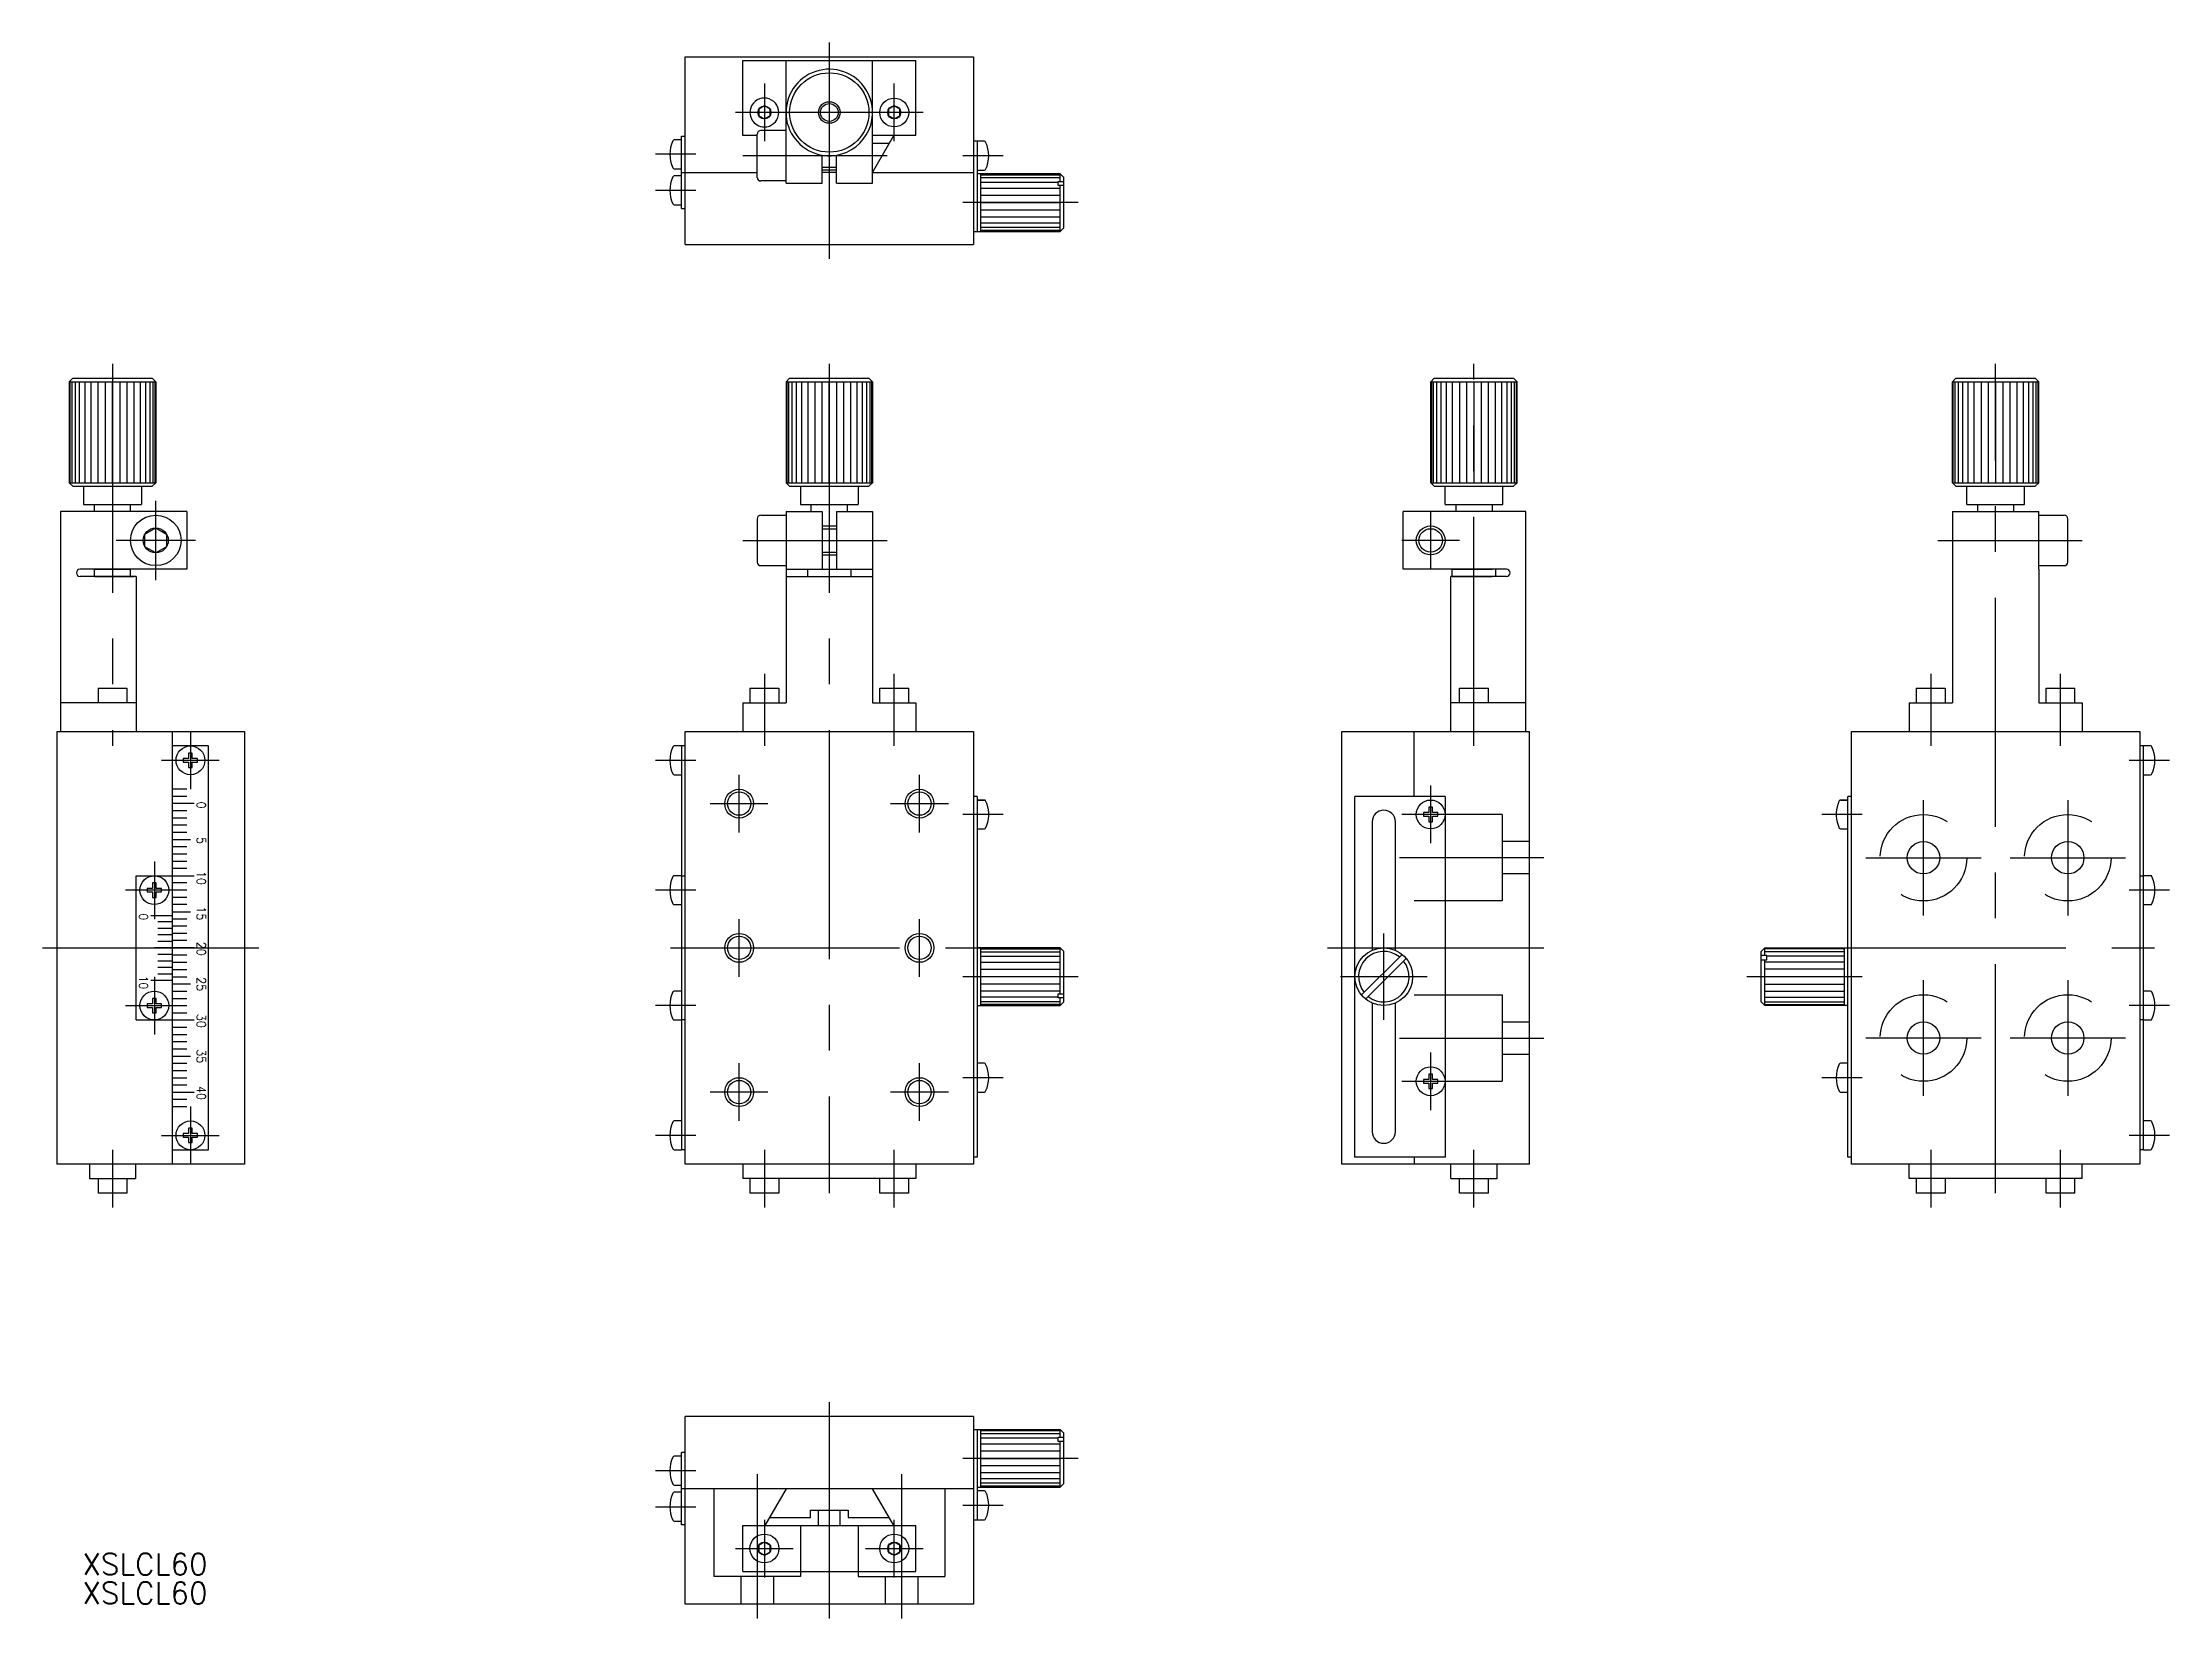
# Model space of a CAD drawing. Extents: x -109 to 186, y -93 to 126.
import ezdxf

# ---------------------------------------------------------------- set-up
doc = ezdxf.new("R2010")
doc.units = 0
doc.linetypes.add('CENTER', pattern=[50.8, 31.75, -6.35, 6.35, -6.35])
doc.linetypes.add('DASHED', pattern=[19.05, 12.7, -6.35])
doc.layers.get('0').update_dxf_attribs({"linetype": 'CONTINUOUS'})
doc.layers.add('CENTER', color=1, linetype='CENTER')
doc.styles.add('CONVERTER_1', font='txt.shx', dxfattribs={"width": 0.9})
doc.styles.get("Standard").update_dxf_attribs({"font": 'txt.shx', "height": 3, "bigfont": 'bigfont.shx'})

msp = doc.modelspace()

# ---------------------------------------------------------------- linework, layer by layer
at = {"color": 7, "linetype": 'CONTINUOUS'}
for p, q in [((-20, 97.54), (-20, 123.54)), ((-20, 123.54), (20, 123.54)), ((-12, 123.04), (12, 123.04)), ((-12, 112.64), (-12, 123.04)), ((-6, 113.34), (-6, 123.04)), ((6, 111.84), (6, 123.04)), ((12, 112.64), (12, 123.04)), ((20, 123.54), (20, 97.54)), ((-9, 116.74), (-9.78, 116.29)), ((-9.78, 116.29), (-9.78, 115.39)), ((-9.78, 115.39), (-9, 114.94)), ((-8.22, 116.29), (-9, 116.74)), ((-8.22, 115.39), (-9, 114.94)), ((-8.22, 115.39), (-8.22, 116.29)), ((9, 116.74), (8.22, 116.29)), ((8.22, 116.29), (8.22, 115.39)), ((9, 114.94), (8.22, 115.39)), ((9.78, 116.29), (9, 116.74)), ((9, 114.94), (9.78, 115.39)), ((9.78, 115.39), (9.78, 116.29)), ((-20.5, 112.04), (-21.49, 112.04)), ((-20.5, 102.54), (-20.5, 112.54)), ((-20.5, 112.54), (-20, 112.54)), ((-20, 112.24), (-20, 112.54)), ((-10, 112.64), (-12, 112.64)), ((-10, 111.84), (-10, 112.84)), ((-6, 113.34), (-9.5, 113.34)), ((-6, 111.84), (-6, 113.34)), ((8.94, 112.64), (6, 112.64)), ((6, 107.54), (8.94, 112.64)), ((12, 112.64), (8.94, 112.64)), ((-10, 107.54), (-10, 111.84)), ((-6, 106.34), (-6, 111.84)), ((-1, 107.54), (-1, 109.93)), ((-1, 108.22), (-1, 109.13)), ((1, 107.54), (1, 109.93)), ((1, 108.22), (1, 109.13)), ((6, 111.54), (6, 111.84)), ((8.31, 111.54), (6, 111.54)), ((6, 107.54), (6, 111.54)), ((8.31, 111.54), (8.48, 111.84)), ((20.5, 111.84), (20, 111.84)), ((20.5, 111.84), (20.5, 99.34)), ((21.49, 111.84), (20.5, 111.84)), ((-21.49, 108.04), (-20.5, 108.04)), ((-20.5, 107.04), (-21.49, 107.04)), ((-20.5, 107.54), (-10, 107.54)), ((-10, 106.84), (-10, 107.54)), ((-6, 106.34), (-9.5, 106.34)), ((-6, 106.04), (-6, 106.34)), ((-1, 107.84), (-1, 108.22)), ((1, 107.84), (-1, 107.84)), ((-1, 106.04), (-1, 107.54)), ((1, 107.54), (-1, 107.54)), ((1, 107.84), (1, 108.22)), ((1, 106.04), (1, 107.54)), ((6, 107.54), (20, 107.54)), ((6, 106.04), (6, 107.54)), ((20.5, 107.84), (21.49, 107.84)), ((32, 107.34), (20.5, 107.34)), ((21, 99.34), (21, 107.34)), ((21, 107.21), (32, 107.21)), ((21, 106.81), (32, 106.81)), ((21, 106.17), (31.7, 106.17)), ((31.7, 106.27), (32.5, 106.27)), ((31.7, 105.7), (31.7, 106.27)), ((32, 106.27), (32, 107.34)), ((32, 107.34), (32.5, 106.84)), ((32.5, 99.84), (32.5, 106.84)), ((-6, 106.04), (-1, 106.04)), ((1, 106.04), (6, 106.04)), ((21, 105.34), (32, 105.34)), ((21, 104.38), (32, 104.38)), ((21, 103.34), (32, 103.34)), ((32.5, 105.7), (31.7, 105.7)), ((32, 99.34), (32, 105.7)), ((-21.49, 103.04), (-20.5, 103.04)), ((-20.5, 102.54), (-20, 102.54)), ((32, 102.31), (21, 102.31)), ((32, 101.34), (21, 101.34)), ((32, 100.51), (21, 100.51)), ((-20, 97.54), (0, 97.54)), ((0, 97.54), (20, 97.54)), ((20, 99.34), (32, 99.34)), ((32, 99.88), (21, 99.88)), ((21, 99.59), (21, 99.34)), ((32, 99.48), (21, 99.48)), ((32.5, 99.84), (32, 99.34)), ((-105.36, 78.5), (-104.86, 79)), ((-105.36, 78.5), (-105.36, 64.5)), ((-105.36, 78.5), (-93.36, 78.5)), ((-105.27, 78.5), (-105.27, 64.5)), ((-105, 78.5), (-105, 64.5)), ((-104.86, 79), (-93.86, 79)), ((-104.56, 78.5), (-104.56, 64.5)), ((-103.96, 78.5), (-103.96, 64.5)), ((-103.22, 78.5), (-103.22, 64.5)), ((-102.36, 78.5), (-102.36, 64.5)), ((-101.38, 78.5), (-101.38, 64.5)), ((-100.4, 78.5), (-100.4, 64.5)), ((-99.36, 64.5), (-99.36, 78.5)), ((-98.32, 64.5), (-98.32, 78.5)), ((-97.34, 64.5), (-97.34, 78.5)), ((-96.36, 64.5), (-96.36, 78.5)), ((-95.5, 64.5), (-95.5, 78.5)), ((-94.76, 64.5), (-94.76, 78.5)), ((-94.16, 64.5), (-94.16, 78.5)), ((-93.36, 78.5), (-93.86, 79)), ((-93.72, 64.5), (-93.72, 78.5)), ((-93.45, 64.5), (-93.45, 78.5)), ((-93.36, 78.5), (-93.36, 64.5)), ((-93.36, 64.5), (-93.36, 78.5)), ((-6, 78.5), (-5.5, 79)), ((-6, 78.5), (-6, 68)), ((-6, 78.5), (-5.91, 78.5)), ((-5.91, 78.5), (-5.91, 64.5)), ((-5.91, 78.5), (-5.64, 78.5)), ((-5.64, 78.5), (-5.64, 64.5)), ((-5.64, 78.5), (-5.2, 78.5)), ((-5.5, 79), (-2.2, 79)), ((-5.2, 78.5), (-5.2, 64.5)), ((-5.2, 78.5), (-4.6, 78.5)), ((-4.6, 78.5), (-4.6, 64.5)), ((-4.6, 78.5), (-3.86, 78.5)), ((-3.86, 78.5), (-3.86, 64.5)), ((-3.86, 78.5), (-3, 78.5)), ((-3, 78.5), (-3, 64.5)), ((-3, 78.5), (-2.02, 78.5)), ((-2.2, 79), (-2, 79)), ((-2.02, 78.5), (-2.02, 64.5)), ((-2.02, 78.5), (-1.04, 78.5)), ((-2, 79), (-1.5, 79)), ((-1.5, 79), (1.5, 79)), ((-1.04, 78.5), (-1.04, 64.5)), ((-1.04, 78.5), (0, 78.5)), ((0, 64.5), (0, 78.5)), ((0, 78.5), (6, 78.5)), ((1.04, 64.5), (1.04, 78.5)), ((1.5, 79), (2, 79)), ((2, 79), (5.5, 79)), ((2.02, 64.5), (2.02, 78.5)), ((3, 64.5), (3, 78.5)), ((3.86, 64.5), (3.86, 78.5)), ((4.6, 64.5), (4.6, 78.5)), ((5.2, 64.5), (5.2, 78.5)), ((6, 78.5), (5.5, 79)), ((5.64, 64.5), (5.64, 78.5)), ((5.91, 64.5), (5.91, 78.5)), ((6, 68), (6, 78.5)), ((6, 78.5), (6, 68)), ((83.86, 79), (83.36, 78.5)), ((83.36, 64.5), (83.36, 78.5)), ((83.36, 78.5), (83.36, 64.5)), ((83.36, 78.5), (95.36, 78.5)), ((83.45, 78.5), (83.45, 64.5)), ((83.72, 78.5), (83.72, 64.5)), ((83.86, 79), (94.86, 79)), ((84.16, 78.5), (84.16, 64.5)), ((84.76, 78.5), (84.76, 64.5)), ((85.5, 78.5), (85.5, 64.5)), ((86.36, 78.5), (86.36, 64.5)), ((87.34, 78.5), (87.34, 64.5)), ((88.32, 78.5), (88.32, 64.5)), ((89.36, 78.5), (89.36, 64.5)), ((90.4, 64.5), (90.4, 78.5)), ((91.38, 64.5), (91.38, 78.5)), ((92.36, 64.5), (92.36, 78.5)), ((93.22, 64.5), (93.22, 78.5)), ((93.96, 64.5), (93.96, 78.5)), ((94.56, 64.5), (94.56, 78.5)), ((94.86, 79), (95.36, 78.5)), ((95, 64.5), (95, 78.5)), ((95.27, 64.5), (95.27, 78.5)), ((95.36, 64.5), (95.36, 78.5)), ((156.17, 79), (155.67, 78.5)), ((155.67, 64.5), (155.67, 78.5)), ((155.67, 78.5), (155.67, 64.5)), ((155.67, 78.5), (167.67, 78.5)), ((155.76, 78.5), (155.76, 64.5)), ((156.03, 78.5), (156.03, 64.5)), ((156.17, 79), (167.17, 79)), ((156.47, 78.5), (156.47, 64.5)), ((157.07, 78.5), (157.07, 64.5)), ((157.81, 78.5), (157.81, 64.5)), ((158.67, 78.5), (158.67, 64.5)), ((159.65, 78.5), (159.65, 64.5)), ((160.63, 78.5), (160.63, 64.5)), ((161.67, 78.5), (161.67, 64.5)), ((162.71, 64.5), (162.71, 78.5)), ((163.69, 64.5), (163.69, 78.5)), ((164.67, 64.5), (164.67, 78.5)), ((165.52, 64.5), (165.52, 78.5)), ((166.26, 64.5), (166.26, 78.5)), ((166.86, 64.5), (166.86, 78.5)), ((167.17, 79), (167.67, 78.5)), ((167.31, 64.5), (167.31, 78.5)), ((167.58, 64.5), (167.58, 78.5)), ((167.67, 64.5), (167.67, 78.5)), ((-6, 68), (-6, 64.5)), ((6, 68), (6, 64.5)), ((6, 64.5), (6, 68)), ((-105.36, 64.5), (-93.36, 64.5)), ((-104.86, 64), (-105.36, 64.5)), ((-104.86, 64), (-93.86, 64)), ((-103.36, 64), (-103.36, 61.5)), ((-95.36, 64), (-95.36, 61.5)), ((-95.36, 64), (-95.36, 61.5)), ((-93.36, 64.5), (-93.86, 64)), ((-5.5, 64), (-6, 64.5)), ((-6, 64.5), (-5.91, 64.5)), ((-5.91, 64.5), (-5.64, 64.5)), ((-5.64, 64.5), (-5.2, 64.5)), ((-5.5, 64), (5.5, 64)), ((-5.2, 64.5), (-4.6, 64.5)), ((-4.6, 64.5), (-3.86, 64.5)), ((-4, 64), (-4, 61.5)), ((-4, 64), (4, 64)), ((-3.86, 64.5), (-3, 64.5)), ((-3, 64.5), (-2.02, 64.5)), ((-2.02, 64.5), (-1.04, 64.5)), ((-1.04, 64.5), (0, 64.5)), ((0, 64.5), (6, 64.5)), ((4, 64), (4, 61.5)), ((4, 64), (4, 61.5)), ((6, 64.5), (5.5, 64)), ((83.36, 64.5), (95.36, 64.5)), ((83.86, 64), (83.36, 64.5)), ((83.86, 64), (94.86, 64)), ((85.36, 61.5), (85.36, 64)), ((85.36, 61.5), (85.36, 64)), ((93.36, 61.5), (93.36, 64)), ((95.36, 64.5), (94.86, 64)), ((155.67, 64.5), (167.67, 64.5)), ((156.17, 64), (155.67, 64.5)), ((156.17, 64), (167.17, 64)), ((157.67, 61.5), (157.67, 64)), ((157.67, 61.5), (157.67, 64)), ((165.67, 61.5), (165.67, 64)), ((167.67, 64.5), (167.17, 64)), ((-106.56, 60.5), (-106.56, 34)), ((-104.36, 60.5), (-106.56, 60.5)), ((-101.86, 60.5), (-104.36, 60.5)), ((-103.36, 61.5), (-101.86, 61.5)), ((-103.36, 61.5), (-96.86, 61.5)), ((-101.86, 60.5), (-101.86, 61.5)), ((-96.86, 60.5), (-101.86, 60.5)), ((-96.86, 60.5), (-96.86, 61.5)), ((-96.86, 61.5), (-95.36, 61.5)), ((-89.06, 60.5), (-96.86, 60.5)), ((-89.06, 60.5), (-89.06, 52.5)), ((-10, 59.5), (-10, 53.5)), ((-9.5, 60), (-6, 60)), ((-6, 60.5), (-6, 60)), ((-6, 60.5), (-1, 60.5)), ((-6, 60), (-6, 53)), ((-4, 61.5), (4, 61.5)), ((-4, 61.5), (-2.5, 61.5)), ((-2.5, 61.5), (2.5, 61.5)), ((-2.5, 60.5), (-2.5, 61.5)), ((-1, 60.5), (-1, 58.5)), ((1, 60.5), (6, 60.5)), ((1, 60.5), (1, 58.5)), ((2.5, 61.5), (4, 61.5)), ((2.5, 60.5), (2.5, 61.5)), ((6, 60.5), (6, 52.5)), ((83.36, 60.5), (79.56, 60.5)), ((79.56, 52.5), (79.56, 60.5)), ((94.36, 60.5), (83.36, 60.5)), ((85.36, 61.5), (93.36, 61.5)), ((86.86, 61.5), (86.86, 60.5)), ((91.86, 61.5), (93.36, 61.5)), ((91.86, 61.5), (91.86, 60.5)), ((96.56, 60.5), (94.36, 60.5)), ((96.56, 34), (96.56, 60.5)), ((155.67, 60.5), (155.67, 34)), ((155.67, 60.5), (167.67, 60.5)), ((157.67, 61.5), (159.17, 61.5)), ((159.17, 61.5), (164.17, 61.5)), ((159.17, 61.5), (159.17, 60.5)), ((164.17, 61.5), (165.67, 61.5)), ((164.17, 61.5), (164.17, 60.5)), ((167.67, 60), (167.67, 60.5)), ((167.67, 60), (167.67, 60.5)), ((167.67, 60), (171.17, 60)), ((167.67, 53), (167.67, 60)), ((171.67, 53.5), (171.67, 59.5)), ((-94.86, 57.37), (-93.36, 58.23)), ((-94.86, 55.63), (-94.86, 57.37)), ((-93.36, 58.23), (-91.86, 57.37)), ((-91.86, 57.37), (-91.86, 55.63)), ((-1, 58.5), (1, 58.5)), ((-1, 58.5), (-1, 58.12)), ((-1, 58.12), (-1, 54.88)), ((1, 58.5), (1, 58.12)), ((1, 58.12), (1, 54.88)), ((-93.36, 54.77), (-94.86, 55.63)), ((-91.86, 55.63), (-93.36, 54.77)), ((-1, 54.88), (-1, 54.5)), ((-1, 54.5), (1, 54.5)), ((-1, 54.5), (-1, 52.5)), ((1, 54.88), (1, 54.5)), ((1, 54.5), (1, 52.5)), ((-101.86, 52.5), (-103.86, 52.5)), ((-102.46, 51.5), (-103.86, 51.5)), ((-101.86, 51.5), (-102.46, 51.5)), ((-101.86, 51.5), (-101.86, 52.5)), ((-96.86, 52.5), (-101.86, 52.5)), ((-101.86, 52.5), (-100.36, 52.5)), ((-96.06, 51.5), (-101.86, 51.5)), ((-101.86, 51.5), (-96.86, 51.5)), ((-100.36, 52.5), (-98.36, 52.5)), ((-98.36, 52.5), (-96.86, 52.5)), ((-89.06, 52.5), (-96.86, 52.5)), ((-96.86, 51.5), (-96.86, 52.5)), ((-96.26, 51.5), (-96.86, 51.5)), ((-96.86, 51.5), (-96.36, 51.5)), ((-96.16, 51.5), (-96.26, 51.5)), ((-96.06, 51.5), (-96.06, 34)), ((-9.5, 53), (-6, 53)), ((-6, 53), (-6, 52.5)), ((-6, 52.5), (-6, 34)), ((-6, 52.5), (-3, 52.5)), ((-6, 51.5), (-3, 51.5)), ((-3, 51.5), (-3, 52.5)), ((-3, 52.5), (1, 52.5)), ((-3, 51.5), (-2.5, 51.5)), ((-2.5, 51.5), (2.5, 51.5)), ((1, 52.5), (6, 52.5)), ((2.5, 51.5), (6, 51.5)), ((2.98, 52.5), (2.98, 51.5)), ((6, 52.5), (6, 34)), ((83.36, 52.5), (79.56, 52.5)), ((93.86, 52.5), (83.36, 52.5)), ((86.16, 30), (86.16, 51.5)), ((93.86, 51.5), (86.16, 51.5)), ((86.36, 51.5), (86.36, 52.5)), ((86.36, 52.5), (86.86, 52.5)), ((86.36, 51.5), (86.86, 51.5)), ((86.86, 52.5), (88.36, 52.5)), ((86.86, 51.5), (91.86, 51.5)), ((88.36, 52.5), (90.36, 52.5)), ((90.36, 52.5), (91.86, 52.5)), ((92.34, 52.5), (92.34, 51.5)), ((167.67, 53), (171.17, 53)), ((167.67, 52.5), (167.67, 53)), ((167.67, 52.5), (167.67, 53)), ((167.67, 52.5), (167.67, 34)), ((-101.36, 36), (-101.36, 34)), ((-101.36, 36), (-97.36, 36)), ((-97.36, 36), (-97.36, 34)), ((-11, 36), (-7, 36)), ((-11, 36), (-11, 34)), ((-7, 36), (-7, 34)), ((7, 34), (7, 36)), ((7, 36), (11, 36)), ((11, 34), (11, 36)), ((87.36, 36), (91.36, 36)), ((87.36, 34), (87.36, 36)), ((91.36, 34), (91.36, 36)), ((150.67, 36), (154.67, 36)), ((150.67, 36), (150.67, 34)), ((154.67, 36), (154.67, 34)), ((168.67, 36), (172.67, 36)), ((168.67, 34), (168.67, 36)), ((172.67, 34), (172.67, 36)), ((-106.56, 34), (-106.56, 30)), ((-96.06, 34), (-106.56, 34)), ((-96.06, 34), (-96.06, 30)), ((-12, 34), (-6, 34)), ((-12, 34), (-12, 30)), ((6, 34), (7, 34)), ((7, 34), (12, 34)), ((11, 34), (12, 34)), ((12, 34), (12, 30)), ((96.56, 34), (86.16, 34)), ((96.56, 30), (96.56, 34)), ((149.67, 34), (155.67, 34)), ((149.67, 34), (149.67, 30)), ((167.67, 34), (168.67, 34)), ((168.67, 34), (173.67, 34)), ((172.67, 34), (173.67, 34)), ((173.67, 34), (173.67, 30)), ((-107.06, 30), (-107.06, 20)), ((-107.06, 30), (-81.06, 30)), ((-91.06, -30), (-91.06, 30)), ((-81.06, 30), (-81.06, -30)), ((-20, 10), (-20, 30)), ((-20, 30), (-6, 30)), ((-6, 30), (6, 30)), ((6, 30), (20, 30)), ((20, 30), (20, -30)), ((71.06, -30), (71.06, 30)), ((71.06, 30), (94.36, 30)), ((81.06, 21), (81.06, 30)), ((94.36, 30), (96.56, 30)), ((96.56, 30), (97.06, 30)), ((97.06, 20), (97.06, 30)), ((141.67, -30), (141.67, 30)), ((141.67, 30), (181.67, 30)), ((181.67, 30), (181.67, -30)), ((-86.06, 28), (-91.06, 28)), ((-88.31, 27), (-88.81, 27)), ((-88.81, 27), (-88.81, 26.25)), ((-88.31, 26.25), (-88.31, 27)), ((-86.06, 0), (-86.06, 28)), ((-20.5, 28), (-21.49, 28)), ((-20.5, 28), (-20.5, 20)), ((-20, 28), (-20.5, 28)), ((182.17, 28), (181.67, 28)), ((182.17, -28), (182.17, 28)), ((183.16, 28), (182.17, 28)), ((-88.81, 26.25), (-89.56, 26.25)), ((-89.56, 26.25), (-89.56, 25.75)), ((-89.56, 25.75), (-88.81, 25.75)), ((-88.81, 25.75), (-88.81, 25)), ((-88.81, 25), (-88.31, 25)), ((-87.56, 26.25), (-88.31, 26.25)), ((-88.31, 25), (-88.31, 25.75)), ((-88.31, 25.75), (-87.56, 25.75)), ((-87.56, 25.75), (-87.56, 26.25)), ((-21.49, 24), (-20.5, 24)), ((182.17, 24), (183.16, 24)), ((-89.06, 22), (-91.06, 22)), ((-89.06, 21), (-91.06, 21)), ((20.5, 21), (20, 21)), ((20.5, 21), (20.5, 0)), ((72.86, -29), (72.86, 21)), ((85.36, 21), (72.86, 21)), ((85.36, 21), (85.36, -29)), ((141.17, 0), (141.17, 21)), ((141.67, 21), (141.17, 21)), ((-107.06, 20), (-107.06, -20)), ((-88.06, 20), (-91.06, 20)), ((-89.06, 19), (-91.06, 19)), ((-89.06, 18), (-91.06, 18)), ((-20.5, 20), (-20.5, 10)), ((21.49, 20.5), (20.5, 20.5)), ((20.5, 20.5), (21.49, 20.5)), ((82.36, 18.75), (82.36, 18.25)), ((83.11, 18.75), (82.36, 18.75)), ((82.36, 18.25), (83.11, 18.25)), ((83.11, 19.5), (83.11, 18.75)), ((83.61, 19.5), (83.11, 19.5)), ((83.11, 18.25), (83.11, 17.5)), ((83.61, 18.75), (83.61, 19.5)), ((84.36, 18.75), (83.61, 18.75)), ((83.61, 17.5), (83.61, 18.25)), ((83.61, 18.25), (84.36, 18.25)), ((84.36, 18.25), (84.36, 18.75)), ((97.06, -20), (97.06, 20)), ((141.17, 20.5), (140.18, 20.5)), ((140.18, 20.5), (141.17, 20.5)), ((-89.06, 17), (-91.06, 17)), ((-89.06, 16), (-91.06, 16)), ((-88.56, 15), (-91.06, 15)), ((20.5, 16.5), (21.49, 16.5)), ((75.26, 17.5), (75.26, -0.33)), ((78.46, -0.33), (78.46, 17.5)), ((83.11, 17.5), (83.61, 17.5)), ((140.18, 16.5), (141.17, 16.5)), ((-89.06, 14), (-91.06, 14)), ((-89.06, 13), (-91.06, 13)), ((-89.06, 12), (-91.06, 12)), ((-96.06, -10), (-96.06, 10)), ((-96.06, 10), (-88.06, 10)), ((-93.31, 9), (-93.81, 9)), ((-93.81, 9), (-93.81, 8.25)), ((-93.31, 8.25), (-93.31, 9)), ((-89.06, 11), (-91.06, 11)), ((-89.06, 9), (-91.06, 9)), ((-20.5, 10), (-21.49, 10)), ((-20.5, 10), (-20.5, -20)), ((-20.5, 10), (-20, 10)), ((-20, -30), (-20, 10)), ((181.67, 10), (182.17, 10)), ((183.16, 10), (182.17, 10)), ((-93.81, 8.25), (-94.56, 8.25)), ((-94.56, 8.25), (-94.56, 7.75)), ((-94.56, 7.75), (-93.81, 7.75)), ((-93.81, 7.75), (-93.81, 7)), ((-93.81, 7), (-93.31, 7)), ((-92.56, 8.25), (-93.31, 8.25)), ((-93.31, 7.75), (-92.56, 7.75)), ((-93.31, 7), (-93.31, 7.75)), ((-92.56, 7.75), (-92.56, 8.25)), ((-89.06, 8), (-91.06, 8)), ((-89.06, 7), (-91.06, 7)), ((-89.06, 6), (-91.06, 6)), ((-21.49, 6), (-20.5, 6)), ((182.17, 6), (183.16, 6)), ((-94.06, 4.5), (-91.06, 4.5)), ((-91.06, 3.6), (-93.06, 3.6)), ((-91.06, 5), (-88.56, 5)), ((-89.06, 4), (-91.06, 4)), ((-89.06, 3), (-91.06, 3)), ((-88.06, 0), (-93.56, 0)), ((-91.06, 2.7), (-93.06, 2.7)), ((-91.06, 1.8), (-93.06, 1.8)), ((-91.06, 0.9), (-93.06, 0.9)), ((-89.06, 2), (-91.06, 2)), ((-89.06, 1), (-91.06, 1)), ((-86.06, -28), (-86.06, 0)), ((20.5, 0), (20.5, -20)), ((21, 0), (20.5, 0)), ((21, -8), (21, 0)), ((32, 0), (21, 0)), ((21, 0), (21, -0.25)), ((32, -6.36), (32, 0)), ((32, 0), (32.5, -0.5)), ((129.67, 0), (129.17, -0.5)), ((129.67, 0), (141.17, 0)), ((129.67, -1.07), (129.67, 0)), ((140.67, 0), (140.67, -8)), ((140.67, -0.25), (140.67, 0)), ((141.17, -20), (141.17, 0)), ((-91.06, -0.9), (-93.06, -0.9)), ((-93.06, -1.8), (-91.06, -1.8)), ((-91.06, -2.7), (-93.06, -2.7)), ((-89.06, -1), (-91.06, -1)), ((-91.06, -2), (-89.06, -2)), ((21, -0.14), (32, -0.14)), ((21, -0.54), (32, -0.54)), ((21, -1.17), (32, -1.17)), ((21, -2), (32, -2)), ((32.5, -7.5), (32.5, -0.5)), ((73.76, -6.53), (79.39, -0.9)), ((74.33, -7.1), (79.96, -1.47)), ((129.17, -7.5), (129.17, -0.5)), ((129.97, -1.07), (129.17, -1.07)), ((129.17, -1.64), (129.97, -1.64)), ((140.67, -0.14), (129.67, -0.14)), ((140.67, -0.54), (129.67, -0.54)), ((129.67, -8), (129.67, -1.64)), ((140.67, -2), (129.67, -2)), ((129.97, -1.64), (129.97, -1.07)), ((140.67, -1.17), (129.97, -1.17)), ((-94.06, -4.5), (-91.06, -4.5)), ((-93.06, -3.6), (-91.06, -3.6)), ((-91.06, -3), (-89.06, -3)), ((-91.06, -4), (-89.06, -4)), ((-91.06, -5), (-88.56, -5)), ((21, -2.96), (32, -2.96)), ((32, -4), (21, -4)), ((32, -5.04), (21, -5.04)), ((140.67, -2.96), (129.67, -2.96)), ((140.67, -4), (129.67, -4)), ((129.67, -5.04), (140.67, -5.04)), ((-93.81, -7.75), (-94.56, -7.75)), ((-94.56, -7.75), (-94.56, -8.25)), ((-94.56, -8.25), (-93.81, -8.25)), ((-93.81, -7), (-93.81, -7.75)), ((-93.31, -7), (-93.81, -7)), ((-93.81, -8.25), (-93.81, -9)), ((-93.31, -7.75), (-93.31, -7)), ((-92.56, -7.75), (-93.31, -7.75)), ((-93.31, -8.25), (-92.56, -8.25)), ((-93.31, -9), (-93.31, -8.25)), ((-92.56, -8.25), (-92.56, -7.75)), ((-91.06, -6), (-89.06, -6)), ((-91.06, -7), (-89.06, -7)), ((-91.06, -8), (-89.06, -8)), ((-20.5, -6), (-21.49, -6)), ((20.5, -8), (23, -8)), ((32, -6), (21, -6)), ((31.7, -6.83), (21, -6.83)), ((32, -7.46), (21, -7.46)), ((32, -7.86), (21, -7.86)), ((23, -8), (32, -8)), ((31.7, -6.93), (31.7, -6.36)), ((31.7, -6.36), (32.5, -6.36)), ((32.5, -6.93), (31.7, -6.93)), ((32, -8), (32, -6.93)), ((32.5, -7.5), (32, -8)), ((75.26, -7.67), (75.26, -25.5)), ((78.46, -25.5), (78.46, -7.67)), ((129.17, -7.5), (129.67, -8)), ((129.67, -6), (140.67, -6)), ((129.67, -6.83), (140.67, -6.83)), ((129.67, -7.46), (140.67, -7.46)), ((129.67, -7.86), (140.67, -7.86)), ((141.17, -8), (129.67, -8)), ((183.16, -6), (182.17, -6)), ((-96.06, -10), (-88.06, -10)), ((-93.81, -9), (-93.31, -9)), ((-91.06, -9), (-89.06, -9)), ((-91.06, -11), (-89.06, -11)), ((-21.49, -10), (-20.5, -10)), ((-20, -10), (-20.5, -10)), ((182.17, -10), (181.67, -10)), ((182.17, -10), (183.16, -10)), ((-91.06, -12), (-89.06, -12)), ((-91.06, -13), (-89.06, -13)), ((-91.06, -14), (-89.06, -14)), ((-91.06, -15), (-88.56, -15)), ((-91.06, -16), (-89.06, -16)), ((-91.06, -17), (-89.06, -17)), ((21.49, -16), (20.5, -16)), ((83.61, -17.5), (83.11, -17.5)), ((83.11, -17.5), (83.11, -18.25)), ((83.61, -18.25), (83.61, -17.5)), ((141.17, -16), (140.18, -16)), ((-107.06, -20), (-107.06, -30)), ((-91.06, -18), (-89.06, -18)), ((-91.06, -19), (-89.06, -19)), ((-91.06, -20), (-88.06, -20)), ((-20.5, -20), (-20.5, -28)), ((20.5, -20), (21.49, -20)), ((20.5, -20), (20.5, -20.5)), ((20.5, -20.5), (20.5, -29)), ((83.11, -18.25), (82.36, -18.25)), ((82.36, -18.25), (82.36, -18.75)), ((82.36, -18.75), (83.11, -18.75)), ((83.11, -18.75), (83.11, -19.5)), ((83.11, -19.5), (83.61, -19.5)), ((84.36, -18.25), (83.61, -18.25)), ((83.61, -19.5), (83.61, -18.75)), ((83.61, -18.75), (84.36, -18.75)), ((84.36, -18.75), (84.36, -18.25)), ((97.06, -30), (97.06, -20)), ((140.18, -20), (141.17, -20)), ((141.17, -20.5), (141.17, -20)), ((141.17, -29), (141.17, -20.5)), ((-91.06, -21), (-89.06, -21)), ((-91.06, -22), (-89.06, -22)), ((-89.56, -25.75), (-89.56, -26.25)), ((-88.81, -25.75), (-89.56, -25.75)), ((-89.56, -26.25), (-88.81, -26.25)), ((-88.31, -25), (-88.81, -25)), ((-88.81, -25), (-88.81, -25.75)), ((-88.81, -26.25), (-88.81, -27)), ((-88.31, -25.75), (-88.31, -25)), ((-87.56, -25.75), (-88.31, -25.75)), ((-88.31, -26.25), (-87.56, -26.25)), ((-88.31, -27), (-88.31, -26.25)), ((-87.56, -26.25), (-87.56, -25.75)), ((-20.5, -24), (-21.49, -24)), ((183.16, -24), (182.17, -24)), ((-91.06, -28), (-86.06, -28)), ((-88.81, -27), (-88.31, -27)), ((-21.49, -28), (-20.5, -28)), ((-20, -28), (-20.5, -28)), ((20.5, -29), (20, -29)), ((85.36, -29), (72.86, -29)), ((81.06, -29), (81.06, -30)), ((141.67, -29), (141.17, -29)), ((182.17, -28), (181.67, -28)), ((182.17, -28), (183.16, -28)), ((-81.06, -30), (-107.06, -30)), ((-102.56, -30), (-102.56, -32)), ((-102.56, -32), (-96.16, -32)), ((-101.36, -32), (-101.36, -34)), ((-97.36, -32), (-97.36, -34)), ((-96.16, -30), (-96.16, -32)), ((20, -30), (-20, -30)), ((-12, -30), (-12, -32)), ((12, -32), (-12, -32)), ((-11, -32), (-11, -34)), ((-7, -32), (-7, -34)), ((7, -34), (7, -32)), ((12, -32), (11, -32)), ((11, -34), (11, -32)), ((12, -30), (12, -32)), ((97.06, -30), (71.06, -30)), ((86.16, -32), (86.16, -30)), ((86.16, -32), (92.56, -32)), ((87.36, -34), (87.36, -32)), ((91.36, -34), (91.36, -32)), ((92.56, -32), (92.56, -30)), ((97.06, -30), (93.76, -30)), ((181.67, -30), (141.67, -30)), ((149.67, -32), (149.67, -30)), ((173.67, -32), (149.67, -32)), ((150.67, -32), (150.67, -34)), ((154.67, -32), (154.67, -34)), ((168.67, -34), (168.67, -32)), ((172.67, -34), (172.67, -32)), ((173.67, -32), (173.67, -30)), ((-97.36, -34), (-101.36, -34)), ((-7, -34), (-11, -34)), ((11, -34), (7, -34)), ((91.36, -34), (87.36, -34)), ((154.67, -34), (150.67, -34)), ((172.67, -34), (168.67, -34)), ((20, -64.99), (-20, -64.99)), ((-20, -90.99), (-20, -64.99)), ((20, -64.99), (20, -90.99)), ((20, -66.79), (32, -66.79)), ((20.5, -66.79), (20.5, -79.29)), ((21, -74.79), (21, -66.79)), ((21, -66.93), (32, -66.93)), ((21, -67.33), (32, -67.33)), ((32, -66.79), (32.5, -67.29)), ((32, -67.86), (32, -66.79)), ((32.5, -74.29), (32.5, -67.29)), ((-20.5, -70.49), (-21.49, -70.49)), ((-20.5, -79.99), (-20.5, -69.99)), ((-20, -69.99), (-20.5, -69.99)), ((21, -67.96), (31.7, -67.96)), ((21, -68.79), (32, -68.79)), ((21, -69.75), (32, -69.75)), ((31.7, -68.43), (31.7, -67.86)), ((31.7, -67.86), (32.5, -67.86)), ((32.5, -68.43), (31.7, -68.43)), ((32, -74.79), (32, -68.43)), ((21, -70.79), (32, -70.79)), ((32, -71.83), (21, -71.83)), ((32, -72.79), (21, -72.79)), ((32, -73.62), (21, -73.62)), ((-21.49, -74.49), (-20.5, -74.49)), ((-20.5, -75.49), (-21.49, -75.49)), ((20, -74.99), (-20.5, -74.99)), ((-6, -74.99), (-8.94, -80.09)), ((8.94, -80.09), (6, -74.99)), ((20.5, -74.79), (32, -74.79)), ((21.49, -75.29), (20.5, -75.29)), ((32, -74.25), (21, -74.25)), ((21, -74.54), (21, -74.79)), ((32, -74.65), (21, -74.65)), ((32.5, -74.29), (32, -74.79)), ((-21.49, -79.49), (-20.5, -79.49)), ((-8.31, -78.99), (-2.6, -78.99)), ((-2.6, -77.99), (2.6, -77.99)), ((-2.6, -78.99), (-2.6, -77.99)), ((-1.5, -80.09), (-1.5, -77.99)), ((1.5, -80.09), (1.5, -77.99)), ((2.6, -77.99), (2.6, -78.99)), ((2.6, -78.99), (8.31, -78.99)), ((20, -79.29), (20.5, -79.29)), ((20.5, -79.29), (21.49, -79.29)), ((-20, -79.99), (-20.5, -79.99)), ((-20, -79.99), (-20, -79.69)), ((-12, -86.49), (-12, -80.09)), ((-12, -80.09), (-8.94, -80.09)), ((-9, -82.39), (-9.78, -82.84)), ((-9, -82.39), (-8.22, -82.84)), ((-8.94, -80.09), (-1.5, -80.09)), ((-1.5, -80.09), (1.5, -80.09)), ((1.5, -80.09), (8.94, -80.09)), ((8.22, -82.84), (9, -82.39)), ((8.94, -80.09), (12, -80.09)), ((9.78, -82.84), (9, -82.39)), ((12, -86.49), (12, -80.09)), ((-9.78, -82.84), (-9.78, -83.74)), ((-9.78, -83.74), (-9, -84.19)), ((-9, -84.19), (-8.22, -83.74)), ((-8.22, -83.74), (-8.22, -82.84)), ((8.22, -82.84), (8.22, -83.74)), ((8.22, -83.74), (9, -84.19)), ((9, -84.19), (9.78, -83.74)), ((9.78, -83.74), (9.78, -82.84)), ((-12, -86.49), (12, -86.49)), ((20, -90.99), (-20, -90.99))]:
    msp.add_line(p, q, dxfattribs=at)
at = {"color": 3, "linetype": 'CONTINUOUS'}
for p, q in [((1, 108.22), (-1, 108.22)), ((-1, 58.12), (1, 58.12)), ((-1, 54.88), (1, 54.88))]:
    msp.add_line(p, q, dxfattribs=at)
at = {"color": 3, "linetype": 'DASHED'}
for p, q in [((93.26, 18.5), (81.06, 18.5)), ((93.26, 18.5), (93.26, 6.5)), ((97.06, 14.75), (93.26, 14.75)), ((97.06, 10.25), (93.26, 10.25)), ((93.26, 6.5), (81.06, 6.5)), ((81.06, -6.5), (93.26, -6.5)), ((93.26, -6.5), (93.26, -18.5)), ((93.26, -10.25), (97.06, -10.25)), ((93.26, -14.75), (97.06, -14.75)), ((81.06, -18.5), (93.26, -18.5)), ((-16, -74.99), (-16, -87.19)), ((16, -74.99), (16, -87.19)), ((-4, -80.09), (-4, -87.19)), ((4, -80.09), (4, -87.19)), ((-4, -87.19), (-16, -87.19)), ((-12.25, -87.19), (-12.25, -90.99)), ((-7.75, -87.19), (-7.75, -90.99)), ((4, -87.19), (16, -87.19)), ((7.75, -87.19), (7.75, -90.99)), ((12.25, -87.19), (12.25, -90.99))]:
    msp.add_line(p, q, dxfattribs=at)
at = {"color": 7, "linetype": 'CONTINUOUS'}
for centre, radius in [((0, 115.84), 5.5), ((-9, 115.84), 0.9), ((0, 115.84), 1.23), ((9, 115.84), 2), ((9, 115.84), 0.9), ((-93.36, 56.5), 3.5), ((-93.36, 56.5), 1.73), ((83.36, 56.5), 1.62), ((-88.56, 26), 2), ((-12.5, 20), 1.62), ((12.5, 20), 1.62), ((83.36, 18.5), 2), ((151.67, 12.5), 2.25), ((171.67, 12.5), 2.25), ((-93.56, 8), 2), ((-12.5, 0), 1.62), ((12.5, 0), 1.62), ((76.86, -4), 4), ((-93.56, -8), 2), ((151.67, -12.5), 2.25), ((171.67, -12.5), 2.25), ((83.36, -18.5), 2), ((-12.5, -20), 1.62), ((12.5, -20), 1.62), ((-88.56, -26), 2), ((-9, -83.29), 2), ((-9, -83.29), 0.9), ((9, -83.29), 2), ((9, -83.29), 0.9)]:
    msp.add_circle(centre, radius, dxfattribs=at)
at = {"color": 3, "linetype": 'CONTINUOUS'}
for centre, radius in [((0, 115.84), 1.5), ((83.36, 56.5), 2), ((-12.5, 20), 2), ((12.5, 20), 2), ((-12.5, 0), 2), ((12.5, 0), 2), ((-12.5, -20), 2), ((12.5, -20), 2)]:
    msp.add_circle(centre, radius, dxfattribs=at)
at = {"color": 3, "linetype": 'DASHED'}
for centre in [(151.67, 12.5), (171.67, 12.5), (151.67, -12.5), (171.67, -12.5)]:
    msp.add_circle(centre, 6, dxfattribs=at)
at = {"color": 7, "linetype": 'CONTINUOUS'}
for centre, radius, start, end in [((0, 115.84), 6, 32.231, 260.4059), ((0, 115.84), 6, 279.5941, 32.231), ((-9, 115.84), 2, 150, 270), ((-9, 115.84), 2, 270, 150), ((-21.49, 111.84), 0.2, 90, 154.3284), ((-9.5, 112.84), 0.5, 90, 180), ((-17.75, 110.04), 4.35, 154.3284, 205.6716), ((0, 115.84), 6, 260.4059, 279.5941), ((21.49, 111.64), 0.2, 25.6716, 90), ((17.75, 109.84), 4.35, 334.3284, 25.6716), ((-17.75, 105.04), 4.35, 154.3284, 205.6716), ((-21.49, 108.24), 0.2, 205.6716, 270), ((-21.49, 106.84), 0.2, 90, 154.3284), ((-9.5, 106.84), 0.5, 180, 270), ((21.49, 108.04), 0.2, 270, 334.3284), ((-21.49, 103.24), 0.2, 205.6716, 270), ((-9.5, 59.5), 0.5, 90, 180), ((171.17, 59.5), 0.5, 0, 90), ((-9.5, 53.5), 0.5, 180, 270), ((171.17, 53.5), 0.5, 270, 0), ((-103.86, 52), 0.5, 90, 180), ((-103.86, 52), 0.5, 180, 270), ((93.86, 52), 0.5, 0, 90), ((93.86, 52), 0.5, 270, 0), ((-17.75, 26), 4.35, 154.3284, 205.6716), ((-21.49, 27.8), 0.2, 90, 154.3284), ((183.16, 27.8), 0.2, 25.6716, 90), ((179.41, 26), 4.35, 334.3284, 25.6716), ((-21.49, 24.2), 0.2, 205.6716, 270), ((183.16, 24.2), 0.2, 270, 334.3284), ((21.49, 20.3), 0.2, 25.6716, 90), ((17.75, 18.5), 4.35, 20.1471, 25.6716), ((17.75, 18.5), 4.35, 334.3284, 20.1471), ((76.86, 17.5), 1.6, 0, 180), ((143.92, 18.5), 4.35, 159.8529, 205.6716), ((143.92, 18.5), 4.35, 154.3284, 159.8529), ((140.18, 20.3), 0.2, 90, 154.3284), ((21.49, 16.7), 0.2, 270, 334.3284), ((140.18, 16.7), 0.2, 205.6716, 270), ((-17.75, 8), 4.35, 154.3284, 205.6716), ((-21.49, 9.8), 0.2, 90, 154.3284), ((183.16, 9.8), 0.2, 25.6716, 90), ((179.41, 8), 4.35, 334.3284, 25.6716), ((-21.49, 6.2), 0.2, 205.6716, 270), ((183.16, 6.2), 0.2, 270, 334.3284), ((76.86, -4), 3.5, 51.5624, 218.4376), ((76.86, -4), 3.5, 231.5624, 38.4376), ((-17.75, -8), 4.35, 154.3284, 205.6716), ((-21.49, -6.2), 0.2, 90, 154.3284), ((183.16, -6.2), 0.2, 25.6716, 90), ((179.41, -8), 4.35, 334.3284, 25.6716), ((-21.49, -9.8), 0.2, 205.6716, 270), ((183.16, -9.8), 0.2, 270, 334.3284), ((21.49, -16.2), 0.2, 25.6716, 90), ((17.75, -18), 4.35, 334.3284, 25.6716), ((143.92, -18), 4.35, 154.3284, 205.6716), ((140.18, -16.2), 0.2, 90, 154.3284), ((21.49, -19.8), 0.2, 270, 334.3284), ((140.18, -19.8), 0.2, 205.6716, 270), ((-17.75, -26), 4.35, 154.3284, 205.6716), ((-21.49, -24.2), 0.2, 90, 154.3284), ((76.86, -25.5), 1.6, 180, 0), ((183.16, -24.2), 0.2, 25.6716, 90), ((179.41, -26), 4.35, 334.3284, 25.6716), ((-21.49, -27.8), 0.2, 205.6716, 270), ((183.16, -27.8), 0.2, 270, 334.3284), ((-17.75, -72.49), 4.35, 154.3284, 205.6716), ((-21.49, -70.69), 0.2, 90, 154.3284), ((-17.75, -77.49), 4.35, 154.3284, 205.6716), ((-21.49, -74.29), 0.2, 205.6716, 270), ((-21.49, -75.69), 0.2, 90, 154.3284), ((21.49, -75.49), 0.2, 25.6716, 90), ((17.75, -77.29), 4.35, 334.3284, 25.6716), ((-21.49, -79.29), 0.2, 205.6716, 270), ((21.49, -79.09), 0.2, 270, 334.3284)]:
    msp.add_arc(centre, radius, start, end, dxfattribs=at)
at = {"layer": 'CENTER', "color": 1, "linetype": 'CENTER'}
for p, q in [((0, 125.54), (0, 95.54)), ((-9, 119.84), (-9, 111.84)), ((9, 111.84), (9, 119.84)), ((13, 115.84), (-13, 115.84)), ((-18.5, 110.04), (-24.1, 110.04)), ((8, 109.84), (-12, 109.84)), ((24.1, 109.84), (18.5, 109.84)), ((-18.5, 105.04), (-24.1, 105.04)), ((34.5, 103.34), (18.5, 103.34)), ((-99.36, 81), (-99.36, 28)), ((0, 81), (0, -34)), ((89.36, 28), (89.36, 81)), ((161.67, -34), (161.67, 81)), ((-93.36, 51), (-93.36, 62)), ((83.36, 52.5), (83.36, 60.5)), ((-87.86, 56.5), (-98.86, 56.5)), ((-12, 56.5), (8, 56.5)), ((87.36, 56.5), (79.36, 56.5)), ((153.67, 56.5), (173.67, 56.5)), ((-9, 38), (-9, 28)), ((9, 28), (9, 38)), ((152.67, 38), (152.67, 28)), ((170.67, 28), (170.67, 38)), ((-88.56, 30), (-88.56, 22)), ((-84.56, 26), (-92.56, 26)), ((-18.5, 26), (-24.1, 26)), ((-12.5, 16), (-12.5, 24)), ((12.5, 16), (12.5, 24)), ((185.77, 26), (180.17, 26)), ((83.36, 14.5), (83.36, 22.5)), ((-16.5, 20), (-8.5, 20)), ((8.5, 20), (16.5, 20)), ((24.1, 18.5), (18.5, 18.5)), ((87.36, 18.5), (79.36, 18.5)), ((143.17, 18.5), (137.57, 18.5)), ((151.67, 4.5), (151.67, 20.5)), ((171.67, 20.5), (171.67, 4.5)), ((-93.56, 12), (-93.56, 4)), ((99.06, 12.5), (79.06, 12.5)), ((143.67, 12.5), (159.67, 12.5)), ((163.67, 12.5), (179.67, 12.5)), ((-89.56, 8), (-97.56, 8)), ((-18.5, 8), (-24.1, 8)), ((185.77, 8), (180.17, 8)), ((-12.5, -4), (-12.5, 4)), ((12.5, -4), (12.5, 4)), ((-109.06, 0), (-79.06, 0)), ((-22, 0), (22, 0)), ((69.06, 0), (99.06, 0)), ((76.86, -10), (76.86, 2)), ((139.67, 0), (183.67, 0)), ((-93.56, -4), (-93.56, -12)), ((34.5, -4), (18.5, -4)), ((82.86, -4), (70.86, -4)), ((143.17, -4), (127.17, -4)), ((151.67, -20.5), (151.67, -4.5)), ((171.67, -4.5), (171.67, -20.5)), ((-97.56, -8), (-89.56, -8)), ((-95.56, -8), (-91.56, -8)), ((-18.5, -8), (-24.1, -8)), ((185.77, -8), (180.17, -8)), ((79.06, -12.5), (99.06, -12.5)), ((83.36, -22.5), (83.36, -14.5)), ((159.67, -12.5), (143.67, -12.5)), ((179.67, -12.5), (163.67, -12.5)), ((-12.5, -24), (-12.5, -16)), ((12.5, -24), (12.5, -16)), ((-8.5, -20), (-16.5, -20)), ((16.5, -20), (8.5, -20)), ((24.1, -18), (18.5, -18)), ((79.36, -18.5), (87.36, -18.5)), ((143.17, -18), (137.57, -18)), ((-88.56, -22), (-88.56, -30)), ((-92.56, -26), (-84.56, -26)), ((-18.5, -26), (-24.1, -26)), ((185.77, -26), (180.17, -26)), ((-99.36, -28), (-99.36, -36)), ((-9, -28), (-9, -36)), ((9, -36), (9, -28)), ((89.36, -36), (89.36, -28)), ((152.67, -28), (152.67, -36)), ((170.67, -36), (170.67, -28)), ((0, -62.99), (0, -92.99)), ((-24.1, -72.49), (-18.5, -72.49)), ((-10, -72.99), (-10, -92.99)), ((10, -72.99), (10, -92.99)), ((34.5, -70.79), (18.5, -70.79)), ((-24.1, -77.49), (-18.5, -77.49)), ((-9, -79.29), (-9, -87.29)), ((9, -87.29), (9, -79.29)), ((18.5, -77.29), (24.1, -77.29)), ((-13, -83.29), (-5, -83.29)), ((5, -83.29), (13, -83.29))]:
    msp.add_line(p, q, dxfattribs=at)

# ---------------------------------------------------------------- texts
at = {"color": 7, "linetype": 'CONTINUOUS', "style": 'CONVERTER_1', "width": 0.9}
for s, height, p in [('0', 1.25, (-87.69, 20.28)), ('5', 1.25, (-87.69, 15.38)), ('10', 1.25, (-87.69, 10.66)), ('0', 1.2, (-95.66, 4.77)), ('15', 1.25, (-87.69, 5.75)), ('20', 1.25, (-87.69, 0.84)), ('10', 1.2, (-95.66, -3.87)), ('25', 1.25, (-87.69, -4.06)), ('30', 1.25, (-87.69, -9.16)), ('35', 1.25, (-87.69, -14.06)), ('40', 1.25, (-87.69, -19.16))]:
    msp.add_text(s, height=height, rotation=270, dxfattribs=at).set_placement(p)
at = {"color": 7, "linetype": 'CONTINUOUS'}
for p in [(-103.55, -86.96), (-103.55, -90.97)]:
    msp.add_text('XSLCL60', height=3, dxfattribs=at).set_placement(p)

doc.saveas('drawing.dxf')
